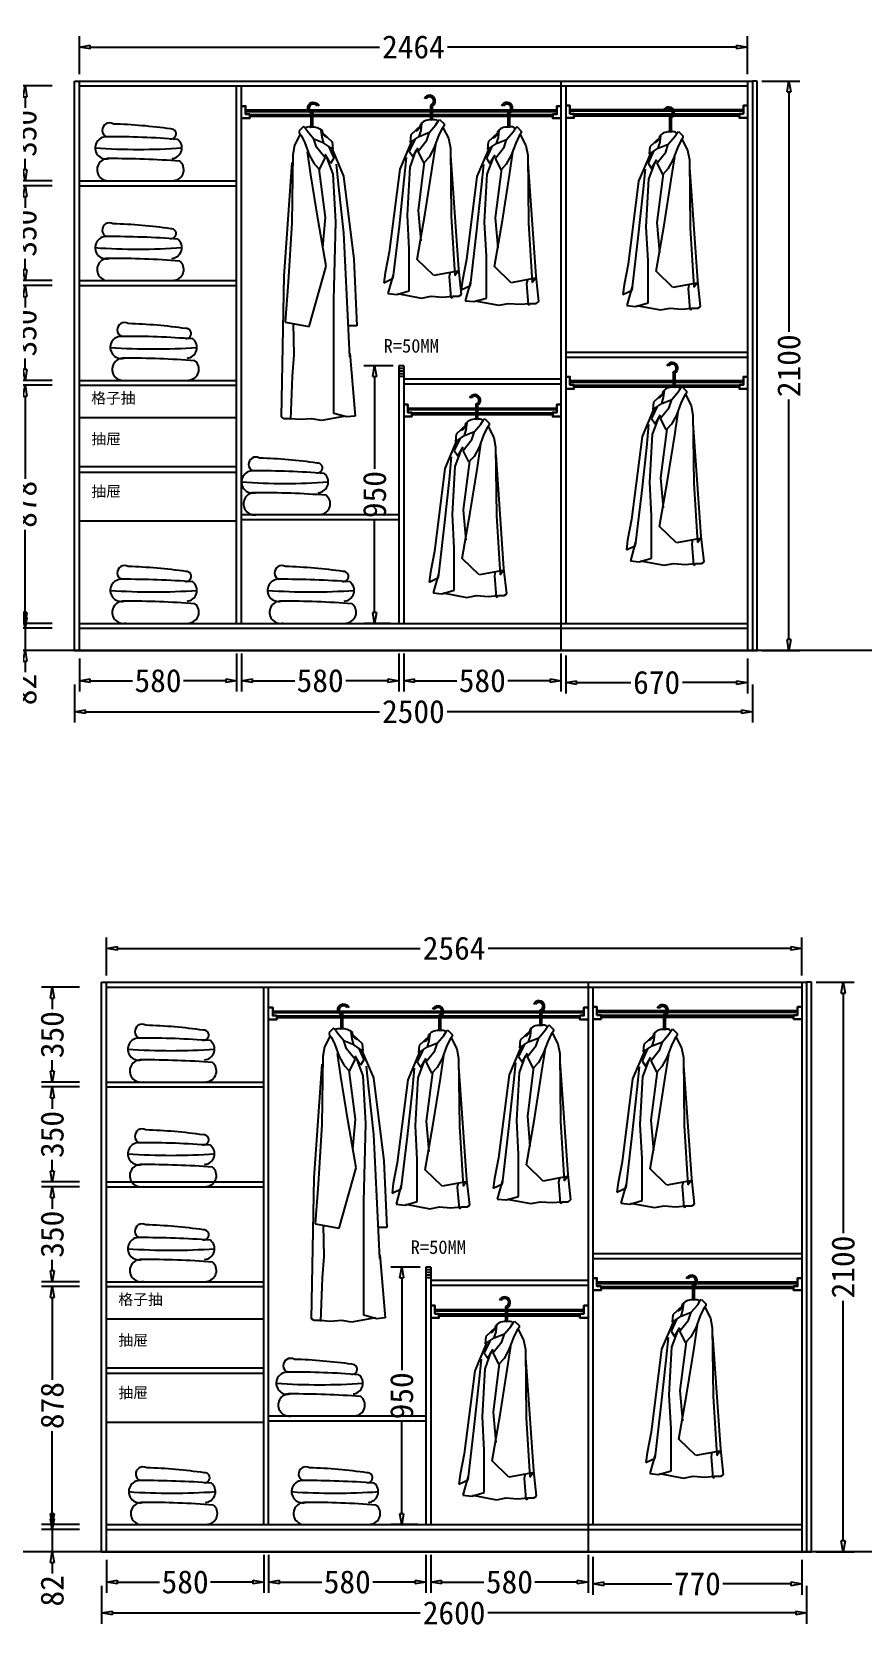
# Model space of a CAD drawing. Header units: millimetres. Extents: x 304407 to 361076, y -1262425 to -1203358.
# Drawn here: x 312263 to 315329, y -1242482 to -1236596 of the extents above; entities that cross this region are included whole.
import ezdxf

# ---------------------------------------------------------------- set-up
doc = ezdxf.new("R2010")
doc.units = ezdxf.units.MM
doc.header["$LTSCALE"] = 20
doc.layers.get('Defpoints').update_dxf_attribs({"color": 250})
for name, color, linetype in [('8', 8, 'Continuous'), ('LAYER10', 11, 'Continuous'), ('LAYER8', 11, 'Continuous'), ('图层3', 4, 'Continuous'), ('墙体', 40, 'Continuous')]:
    doc.layers.add(name, color=color, linetype=linetype)
doc.styles.get("Standard").update_dxf_attribs({"font": 'SimSun.ttf', "height": 85})
doc.styles.add('text', font='SimSun.ttf', dxfattribs={"height": 85})
doc.dimstyles.new('周文晶', dxfattribs={"dimtxt": 70, "dimasz": 40, "dimexe": 40, "dimexo": 30, "dimgap": 10, "dimtad": 0, "dimdec": 0, "dimtxsty": 'Standard', "dimblk": 'CLOSEDBLANK', "dimcen": 200, "dimclrd": 256, "dimclre": 256, "dimadec": 0, "dimazin": 0, "dimtfac": 1, "dimtdec": 0, "dimtmove": 0, "dimatfit": 3, "dimldrblk": 'CLOSEDBLANK', "dimfxl": 100, "dimfxlon": 1, "dimarcsym": 0})

# ---------------------------------------------------------------- blocks, each defined once
blk = doc.blocks.new('_ClosedBlank')
at = {"color": 0, "linetype": 'ByBlock', "lineweight": -2}
for p, q in [((-1, 0.17), (0, 0)), ((-1, 0.17), (-1, -0.17)), ((0, 0), (-1, -0.17))]:
    blk.add_line(p, q, dxfattribs=at)
blk = doc.blocks.new('*D1519')
at = {"lineweight": -2, "transparency": 16777216}
for p, q in [((312438.2, -1238907.1), (312438.2, -1239028.7)), ((313018.2, -1238888.7), (313018.2, -1239028.7)), ((312478.2, -1238988.7), (312634.2, -1238988.7)), ((312978.2, -1238988.7), (312822.3, -1238988.7))]:
    blk.add_line(p, q, dxfattribs=at)
at = {"layer": 'Defpoints', "color": 0, "transparency": 16777216}
for p in [(313018.2, -1238777.1), (312438.2, -1238877.1), (313018.2, -1238988.7)]:
    blk.add_point(p, dxfattribs=at)
at = {"lineweight": -2, "transparency": 16777216, "xscale": 40, "yscale": 40, "zscale": 40, "rotation": 180}
blk.add_blockref('_ClosedBlank', (312438.2, -1238988.7), dxfattribs=at)
at = {"lineweight": -2, "transparency": 16777216, "xscale": 40, "yscale": 40, "zscale": 40}
blk.add_blockref('_ClosedBlank', (313018.2, -1238988.7), dxfattribs=at)
at = {"color": 0, "transparency": 16777216, "insert": (312728.2, -1238988.7), "char_height": 85, "attachment_point": 5}
blk.add_mtext('580', dxfattribs=at)
blk = doc.blocks.new('*D1520')
at = {"lineweight": -2, "transparency": 16777216}
for p, q in [((313634.2, -1238888.7), (313634.2, -1239028.7)), ((314214.2, -1238888.7), (314214.2, -1239028.7)), ((313674.2, -1238988.7), (313830.2, -1238988.7)), ((314174.2, -1238988.7), (314018.3, -1238988.7))]:
    blk.add_line(p, q, dxfattribs=at)
at = {"layer": 'Defpoints', "color": 0, "transparency": 16777216}
for p in [(313634.2, -1238777.1), (314214.2, -1238777.1), (314214.2, -1238988.7)]:
    blk.add_point(p, dxfattribs=at)
at = {"lineweight": -2, "transparency": 16777216, "xscale": 40, "yscale": 40, "zscale": 40, "rotation": 180}
blk.add_blockref('_ClosedBlank', (313634.2, -1238988.7), dxfattribs=at)
at = {"lineweight": -2, "transparency": 16777216, "xscale": 40, "yscale": 40, "zscale": 40}
blk.add_blockref('_ClosedBlank', (314214.2, -1238988.7), dxfattribs=at)
at = {"color": 0, "transparency": 16777216, "insert": (313924.2, -1238988.7), "char_height": 85, "attachment_point": 5}
blk.add_mtext('580', dxfattribs=at)
blk = doc.blocks.new('*D1521')
at = {"lineweight": -2, "transparency": 16777216}
for p, q in [((312438.2, -1236751.7), (312438.2, -1236611.7)), ((314902.2, -1236751.7), (314902.2, -1236611.7)), ((312478.2, -1236651.7), (313544.5, -1236651.7)), ((314862.2, -1236651.7), (313795.9, -1236651.7))]:
    blk.add_line(p, q, dxfattribs=at)
at = {"layer": 'Defpoints', "color": 0, "transparency": 16777216}
for p in [(314902.2, -1236651.7), (312438.2, -1236795.1), (314902.2, -1236795.1)]:
    blk.add_point(p, dxfattribs=at)
at = {"lineweight": -2, "transparency": 16777216, "xscale": 40, "yscale": 40, "zscale": 40, "rotation": 180}
blk.add_blockref('_ClosedBlank', (312438.2, -1236651.7), dxfattribs=at)
at = {"lineweight": -2, "transparency": 16777216, "xscale": 40, "yscale": 40, "zscale": 40}
blk.add_blockref('_ClosedBlank', (314902.2, -1236651.7), dxfattribs=at)
at = {"color": 0, "transparency": 16777216, "insert": (313670.2, -1236651.7), "char_height": 85, "attachment_point": 5}
blk.add_mtext('2464', dxfattribs=at)
blk = doc.blocks.new('*D1522')
at = {"lineweight": -2, "transparency": 16777216}
for p, q in [((312420.2, -1239002.8), (312420.2, -1239142.8)), ((314920.2, -1239002.8), (314920.2, -1239142.8)), ((312460.2, -1239102.8), (313545.5, -1239102.8)), ((314880.2, -1239102.8), (313795, -1239102.8))]:
    blk.add_line(p, q, dxfattribs=at)
at = {"layer": 'Defpoints', "color": 0, "transparency": 16777216}
for p in [(312420.2, -1238877.1), (314920.2, -1238877.1), (314920.2, -1239102.8)]:
    blk.add_point(p, dxfattribs=at)
at = {"lineweight": -2, "transparency": 16777216, "xscale": 40, "yscale": 40, "zscale": 40, "rotation": 180}
blk.add_blockref('_ClosedBlank', (312420.2, -1239102.8), dxfattribs=at)
at = {"lineweight": -2, "transparency": 16777216, "xscale": 40, "yscale": 40, "zscale": 40}
blk.add_blockref('_ClosedBlank', (314920.2, -1239102.8), dxfattribs=at)
at = {"color": 0, "transparency": 16777216, "insert": (313670.2, -1239102.8), "char_height": 85, "attachment_point": 5}
blk.add_mtext('2500', dxfattribs=at)
blk = doc.blocks.new('*D1523')
at = {"lineweight": -2, "transparency": 16777216}
for p, q in [((312238, -1238755.1), (312238, -1238715.1)), ((312338, -1238795.1), (312198, -1238795.1)), ((312238, -1238795.1), (312238, -1238877.1)), ((312338, -1238877.1), (312198, -1238877.1)), ((312238, -1238917.1), (312238, -1238957.1))]:
    blk.add_line(p, q, dxfattribs=at)
at = {"layer": 'Defpoints', "color": 0, "transparency": 16777216}
for p in [(312238, -1238795.1), (312438.2, -1238795.1), (312420.2, -1238877.1)]:
    blk.add_point(p, dxfattribs=at)
at = {"lineweight": -2, "transparency": 16777216, "xscale": 40, "yscale": 40, "zscale": 40}
for p, rotation in [((312238, -1238795.1), 270), ((312238, -1238877.1), 90)]:
    blk.add_blockref('_ClosedBlank', p, dxfattribs=dict(at, rotation=rotation))
at = {"color": 0, "transparency": 16777216, "insert": (312238, -1239021.2), "char_height": 85, "attachment_point": 5, "rotation": 90}
blk.add_mtext('82', dxfattribs=at)
blk = doc.blocks.new('*D1524')
at = {"lineweight": -2, "transparency": 16777216}
for p, q in [((312338, -1237899.1), (312198, -1237899.1)), ((312238, -1237939.1), (312238, -1238243.6)), ((312238, -1238737.1), (312238, -1238432.6)), ((312338, -1238777.1), (312198, -1238777.1))]:
    blk.add_line(p, q, dxfattribs=at)
at = {"layer": 'Defpoints', "color": 0, "transparency": 16777216}
for p in [(312238, -1237899.1), (312438.2, -1237899.1), (312438.2, -1238777.1)]:
    blk.add_point(p, dxfattribs=at)
at = {"lineweight": -2, "transparency": 16777216, "xscale": 40, "yscale": 40, "zscale": 40}
for p, rotation in [((312238, -1237899.1), 90), ((312238, -1238777.1), 270)]:
    blk.add_blockref('_ClosedBlank', p, dxfattribs=dict(at, rotation=rotation))
at = {"color": 0, "transparency": 16777216, "insert": (312238, -1238338.1), "char_height": 85, "attachment_point": 5, "rotation": 90}
blk.add_mtext('878', dxfattribs=at)
blk = doc.blocks.new('*D1525')
at = {"lineweight": -2, "transparency": 16777216}
for p, q in [((312338, -1237531.1), (312198, -1237531.1)), ((312238, -1237571.1), (312238, -1237612.1)), ((312238, -1237841.1), (312238, -1237800.2)), ((312338, -1237881.1), (312198, -1237881.1))]:
    blk.add_line(p, q, dxfattribs=at)
at = {"layer": 'Defpoints', "color": 0, "transparency": 16777216}
for p in [(312238, -1237531.1), (312438.2, -1237531.1), (312438.2, -1237881.1)]:
    blk.add_point(p, dxfattribs=at)
at = {"lineweight": -2, "transparency": 16777216, "xscale": 40, "yscale": 40, "zscale": 40}
for p, rotation in [((312238, -1237531.1), 90), ((312238, -1237881.1), 270)]:
    blk.add_blockref('_ClosedBlank', p, dxfattribs=dict(at, rotation=rotation))
at = {"color": 0, "transparency": 16777216, "insert": (312238, -1237706.1), "char_height": 85, "attachment_point": 5, "rotation": 90}
blk.add_mtext('350', dxfattribs=at)
blk = doc.blocks.new('*D1526')
at = {"lineweight": -2, "transparency": 16777216}
for p, q in [((312338, -1237163.1), (312198, -1237163.1)), ((312238, -1237203.1), (312238, -1237244.1)), ((312238, -1237473.1), (312238, -1237432.2)), ((312338, -1237513.1), (312198, -1237513.1))]:
    blk.add_line(p, q, dxfattribs=at)
at = {"layer": 'Defpoints', "color": 0, "transparency": 16777216}
for p in [(312238, -1237163.1), (312438.2, -1237163.1), (312438.2, -1237513.1)]:
    blk.add_point(p, dxfattribs=at)
at = {"lineweight": -2, "transparency": 16777216, "xscale": 40, "yscale": 40, "zscale": 40}
for p, rotation in [((312238, -1237163.1), 90), ((312238, -1237513.1), 270)]:
    blk.add_blockref('_ClosedBlank', p, dxfattribs=dict(at, rotation=rotation))
at = {"color": 0, "transparency": 16777216, "insert": (312238, -1237338.1), "char_height": 85, "attachment_point": 5, "rotation": 90}
blk.add_mtext('350', dxfattribs=at)
blk = doc.blocks.new('*D1527')
at = {"lineweight": -2, "transparency": 16777216}
for p, q in [((312338, -1236795.1), (312198, -1236795.1)), ((312238, -1236835.1), (312238, -1236876.1)), ((312238, -1237105.1), (312238, -1237064.2)), ((312338, -1237145.1), (312198, -1237145.1))]:
    blk.add_line(p, q, dxfattribs=at)
at = {"layer": 'Defpoints', "color": 0, "transparency": 16777216}
for p in [(312238, -1236795.1), (312438.2, -1236795.1), (312438.2, -1237145.1)]:
    blk.add_point(p, dxfattribs=at)
at = {"lineweight": -2, "transparency": 16777216, "xscale": 40, "yscale": 40, "zscale": 40}
for p, rotation in [((312238, -1236795.1), 90), ((312238, -1237145.1), 270)]:
    blk.add_blockref('_ClosedBlank', p, dxfattribs=dict(at, rotation=rotation))
at = {"color": 0, "transparency": 16777216, "insert": (312238, -1236970.1), "char_height": 85, "attachment_point": 5, "rotation": 90}
blk.add_mtext('350', dxfattribs=at)
blk = doc.blocks.new('*D1528')
at = {"lineweight": -2, "transparency": 16777216}
for p, q in [((314955.1, -1236777.1), (315095.1, -1236777.1)), ((315055.1, -1236817.1), (315055.1, -1237702.4)), ((315055.1, -1238837.1), (315055.1, -1237951.9)), ((314955.1, -1238877.1), (315095.1, -1238877.1))]:
    blk.add_line(p, q, dxfattribs=at)
at = {"layer": 'Defpoints', "color": 0, "transparency": 16777216}
for p in [(314920.2, -1236777.1), (315055.1, -1236777.1), (314920.2, -1238877.1)]:
    blk.add_point(p, dxfattribs=at)
at = {"lineweight": -2, "transparency": 16777216, "xscale": 40, "yscale": 40, "zscale": 40}
for p, rotation in [((315055.1, -1236777.1), 90), ((315055.1, -1238877.1), 270)]:
    blk.add_blockref('_ClosedBlank', p, dxfattribs=dict(at, rotation=rotation))
at = {"color": 0, "transparency": 16777216, "insert": (315055.1, -1237827.1), "char_height": 85, "attachment_point": 5, "rotation": 90}
blk.add_mtext('2100', dxfattribs=at)
blk = doc.blocks.new('*D1529')
at = {"lineweight": -2, "transparency": 16777216}
for p, q in [((314232.2, -1238895.3), (314232.2, -1239035.3)), ((314902.2, -1238907.1), (314902.2, -1239035.3)), ((314272.2, -1238995.3), (314472.5, -1238995.3)), ((314862.2, -1238995.3), (314662, -1238995.3))]:
    blk.add_line(p, q, dxfattribs=at)
at = {"layer": 'Defpoints', "color": 0, "transparency": 16777216}
for p in [(314232.2, -1238777.1), (314902.2, -1238877.1), (314902.2, -1238995.3)]:
    blk.add_point(p, dxfattribs=at)
at = {"lineweight": -2, "transparency": 16777216, "xscale": 40, "yscale": 40, "zscale": 40, "rotation": 180}
blk.add_blockref('_ClosedBlank', (314232.2, -1238995.3), dxfattribs=at)
at = {"lineweight": -2, "transparency": 16777216, "xscale": 40, "yscale": 40, "zscale": 40}
blk.add_blockref('_ClosedBlank', (314902.2, -1238995.3), dxfattribs=at)
at = {"color": 0, "transparency": 16777216, "insert": (314567.2, -1238995.3), "char_height": 85, "attachment_point": 5}
blk.add_mtext('670', dxfattribs=at)
blk = doc.blocks.new('*D1530')
at = {"lineweight": -2, "transparency": 16777216}
for p, q in [((313595.2, -1237827.1), (313487.2, -1237827.1)), ((313527.2, -1237867.1), (313527.2, -1238207.1)), ((313527.2, -1238737.1), (313527.2, -1238397.1)), ((313586.2, -1238777.1), (313487.2, -1238777.1))]:
    blk.add_line(p, q, dxfattribs=at)
at = {"layer": 'Defpoints', "color": 0, "transparency": 16777216}
for p in [(313625.2, -1237827.1), (313527.2, -1238777.1), (313616.2, -1238777.1)]:
    blk.add_point(p, dxfattribs=at)
at = {"lineweight": -2, "transparency": 16777216, "xscale": 40, "yscale": 40, "zscale": 40}
for p, rotation in [((313527.2, -1237827.1), 90), ((313527.2, -1238777.1), 270)]:
    blk.add_blockref('_ClosedBlank', p, dxfattribs=dict(at, rotation=rotation))
at = {"color": 0, "transparency": 16777216, "insert": (313527.2, -1238302.1), "char_height": 85, "attachment_point": 5, "rotation": 90}
blk.add_mtext('950', dxfattribs=at)
blk = doc.blocks.new('*D1531')
at = {"lineweight": -2, "transparency": 16777216}
for p, q in [((313036.2, -1238888.7), (313036.2, -1239028.7)), ((313616.2, -1238888.7), (313616.2, -1239028.7)), ((313076.2, -1238988.7), (313232.2, -1238988.7)), ((313576.2, -1238988.7), (313420.3, -1238988.7))]:
    blk.add_line(p, q, dxfattribs=at)
at = {"layer": 'Defpoints', "color": 0, "transparency": 16777216}
for p in [(313036.2, -1238777.1), (313616.2, -1238777.1), (313036.2, -1238988.7)]:
    blk.add_point(p, dxfattribs=at)
at = {"lineweight": -2, "transparency": 16777216, "xscale": 40, "yscale": 40, "zscale": 40, "rotation": 180}
blk.add_blockref('_ClosedBlank', (313036.2, -1238988.7), dxfattribs=at)
at = {"lineweight": -2, "transparency": 16777216, "xscale": 40, "yscale": 40, "zscale": 40}
blk.add_blockref('_ClosedBlank', (313616.2, -1238988.7), dxfattribs=at)
at = {"color": 0, "transparency": 16777216, "insert": (313326.2, -1238988.7), "char_height": 85, "attachment_point": 5}
blk.add_mtext('580', dxfattribs=at)
blk = doc.blocks.new('*D1558')
at = {"lineweight": -2, "transparency": 16777216}
for p, q in [((312538.2, -1242230.9), (312538.2, -1242352.5)), ((313118.2, -1242212.5), (313118.2, -1242352.5)), ((312578.2, -1242312.5), (312734.2, -1242312.5)), ((313078.2, -1242312.5), (312922.3, -1242312.5))]:
    blk.add_line(p, q, dxfattribs=at)
at = {"layer": 'Defpoints', "color": 0, "transparency": 16777216}
for p in [(313118.2, -1242100.9), (312538.2, -1242200.9), (313118.2, -1242312.5)]:
    blk.add_point(p, dxfattribs=at)
at = {"lineweight": -2, "transparency": 16777216, "xscale": 40, "yscale": 40, "zscale": 40, "rotation": 180}
blk.add_blockref('_ClosedBlank', (312538.2, -1242312.5), dxfattribs=at)
at = {"lineweight": -2, "transparency": 16777216, "xscale": 40, "yscale": 40, "zscale": 40}
blk.add_blockref('_ClosedBlank', (313118.2, -1242312.5), dxfattribs=at)
at = {"color": 0, "transparency": 16777216, "insert": (312828.2, -1242312.5), "char_height": 85, "attachment_point": 5}
blk.add_mtext('580', dxfattribs=at)
blk = doc.blocks.new('*D1559')
at = {"lineweight": -2, "transparency": 16777216}
for p, q in [((313734.2, -1242212.5), (313734.2, -1242352.5)), ((314314.2, -1242212.5), (314314.2, -1242352.5)), ((313774.2, -1242312.5), (313930.2, -1242312.5)), ((314274.2, -1242312.5), (314118.3, -1242312.5))]:
    blk.add_line(p, q, dxfattribs=at)
at = {"layer": 'Defpoints', "color": 0, "transparency": 16777216}
for p in [(313734.2, -1242100.9), (314314.2, -1242100.9), (314314.2, -1242312.5)]:
    blk.add_point(p, dxfattribs=at)
at = {"lineweight": -2, "transparency": 16777216, "xscale": 40, "yscale": 40, "zscale": 40, "rotation": 180}
blk.add_blockref('_ClosedBlank', (313734.2, -1242312.5), dxfattribs=at)
at = {"lineweight": -2, "transparency": 16777216, "xscale": 40, "yscale": 40, "zscale": 40}
blk.add_blockref('_ClosedBlank', (314314.2, -1242312.5), dxfattribs=at)
at = {"color": 0, "transparency": 16777216, "insert": (314024.2, -1242312.5), "char_height": 85, "attachment_point": 5}
blk.add_mtext('580', dxfattribs=at)
blk = doc.blocks.new('*D1560')
at = {"lineweight": -2, "transparency": 16777216}
for p, q in [((312538.2, -1240075.6), (312538.2, -1239935.6)), ((315102.2, -1240075.6), (315102.2, -1239935.6)), ((312578.2, -1239975.6), (313694.5, -1239975.6)), ((315062.2, -1239975.6), (313945.9, -1239975.6))]:
    blk.add_line(p, q, dxfattribs=at)
at = {"layer": 'Defpoints', "color": 0, "transparency": 16777216}
for p in [(315102.2, -1239975.6), (312538.2, -1240118.9), (315102.2, -1240118.9)]:
    blk.add_point(p, dxfattribs=at)
at = {"lineweight": -2, "transparency": 16777216, "xscale": 40, "yscale": 40, "zscale": 40, "rotation": 180}
blk.add_blockref('_ClosedBlank', (312538.2, -1239975.6), dxfattribs=at)
at = {"lineweight": -2, "transparency": 16777216, "xscale": 40, "yscale": 40, "zscale": 40}
blk.add_blockref('_ClosedBlank', (315102.2, -1239975.6), dxfattribs=at)
at = {"color": 0, "transparency": 16777216, "insert": (313820.2, -1239975.6), "char_height": 85, "attachment_point": 5}
blk.add_mtext('2564', dxfattribs=at)
blk = doc.blocks.new('*D1561')
at = {"lineweight": -2, "transparency": 16777216}
for p, q in [((312520.2, -1242326.6), (312520.2, -1242466.6)), ((315120.2, -1242326.6), (315120.2, -1242466.6)), ((312560.2, -1242426.6), (313695.5, -1242426.6)), ((315080.2, -1242426.6), (313945, -1242426.6))]:
    blk.add_line(p, q, dxfattribs=at)
at = {"layer": 'Defpoints', "color": 0, "transparency": 16777216}
for p in [(312520.2, -1242200.9), (315120.2, -1242200.9), (315120.2, -1242426.6)]:
    blk.add_point(p, dxfattribs=at)
at = {"lineweight": -2, "transparency": 16777216, "xscale": 40, "yscale": 40, "zscale": 40, "rotation": 180}
blk.add_blockref('_ClosedBlank', (312520.2, -1242426.6), dxfattribs=at)
at = {"lineweight": -2, "transparency": 16777216, "xscale": 40, "yscale": 40, "zscale": 40}
blk.add_blockref('_ClosedBlank', (315120.2, -1242426.6), dxfattribs=at)
at = {"color": 0, "transparency": 16777216, "insert": (313820.2, -1242426.6), "char_height": 85, "attachment_point": 5}
blk.add_mtext('2600', dxfattribs=at)
blk = doc.blocks.new('*D1562')
at = {"lineweight": -2, "transparency": 16777216}
for p, q in [((312338, -1242078.9), (312338, -1242038.9)), ((312438, -1242118.9), (312298, -1242118.9)), ((312338, -1242118.9), (312338, -1242200.9)), ((312438, -1242200.9), (312298, -1242200.9)), ((312338, -1242240.9), (312338, -1242280.9))]:
    blk.add_line(p, q, dxfattribs=at)
at = {"layer": 'Defpoints', "color": 0, "transparency": 16777216}
for p in [(312338, -1242118.9), (312538.2, -1242118.9), (312520.2, -1242200.9)]:
    blk.add_point(p, dxfattribs=at)
at = {"lineweight": -2, "transparency": 16777216, "xscale": 40, "yscale": 40, "zscale": 40}
for p, rotation in [((312338, -1242118.9), 270), ((312338, -1242200.9), 90)]:
    blk.add_blockref('_ClosedBlank', p, dxfattribs=dict(at, rotation=rotation))
at = {"color": 0, "transparency": 16777216, "insert": (312338, -1242345), "char_height": 85, "attachment_point": 5, "rotation": 90}
blk.add_mtext('82', dxfattribs=at)
blk = doc.blocks.new('*D1563')
at = {"lineweight": -2, "transparency": 16777216}
for p, q in [((312438, -1241222.9), (312298, -1241222.9)), ((312338, -1241262.9), (312338, -1241567.4)), ((312338, -1242060.9), (312338, -1241756.5)), ((312438, -1242100.9), (312298, -1242100.9))]:
    blk.add_line(p, q, dxfattribs=at)
at = {"layer": 'Defpoints', "color": 0, "transparency": 16777216}
for p in [(312338, -1241222.9), (312538.2, -1241222.9), (312538.2, -1242100.9)]:
    blk.add_point(p, dxfattribs=at)
at = {"lineweight": -2, "transparency": 16777216, "xscale": 40, "yscale": 40, "zscale": 40}
for p, rotation in [((312338, -1241222.9), 90), ((312338, -1242100.9), 270)]:
    blk.add_blockref('_ClosedBlank', p, dxfattribs=dict(at, rotation=rotation))
at = {"color": 0, "transparency": 16777216, "insert": (312338, -1241661.9), "char_height": 85, "attachment_point": 5, "rotation": 90}
blk.add_mtext('878', dxfattribs=at)
blk = doc.blocks.new('*D1564')
at = {"lineweight": -2, "transparency": 16777216}
for p, q in [((312438, -1240854.9), (312298, -1240854.9)), ((312338, -1240894.9), (312338, -1240935.9)), ((312338, -1241164.9), (312338, -1241124)), ((312438, -1241204.9), (312298, -1241204.9))]:
    blk.add_line(p, q, dxfattribs=at)
at = {"layer": 'Defpoints', "color": 0, "transparency": 16777216}
for p in [(312338, -1240854.9), (312538.2, -1240854.9), (312538.2, -1241204.9)]:
    blk.add_point(p, dxfattribs=at)
at = {"lineweight": -2, "transparency": 16777216, "xscale": 40, "yscale": 40, "zscale": 40}
for p, rotation in [((312338, -1240854.9), 90), ((312338, -1241204.9), 270)]:
    blk.add_blockref('_ClosedBlank', p, dxfattribs=dict(at, rotation=rotation))
at = {"color": 0, "transparency": 16777216, "insert": (312338, -1241029.9), "char_height": 85, "attachment_point": 5, "rotation": 90}
blk.add_mtext('350', dxfattribs=at)
blk = doc.blocks.new('*D1565')
at = {"lineweight": -2, "transparency": 16777216}
for p, q in [((312438, -1240486.9), (312298, -1240486.9)), ((312338, -1240526.9), (312338, -1240567.9)), ((312338, -1240796.9), (312338, -1240756)), ((312438, -1240836.9), (312298, -1240836.9))]:
    blk.add_line(p, q, dxfattribs=at)
at = {"layer": 'Defpoints', "color": 0, "transparency": 16777216}
for p in [(312338, -1240486.9), (312538.2, -1240486.9), (312538.2, -1240836.9)]:
    blk.add_point(p, dxfattribs=at)
at = {"lineweight": -2, "transparency": 16777216, "xscale": 40, "yscale": 40, "zscale": 40}
for p, rotation in [((312338, -1240486.9), 90), ((312338, -1240836.9), 270)]:
    blk.add_blockref('_ClosedBlank', p, dxfattribs=dict(at, rotation=rotation))
at = {"color": 0, "transparency": 16777216, "insert": (312338, -1240661.9), "char_height": 85, "attachment_point": 5, "rotation": 90}
blk.add_mtext('350', dxfattribs=at)
blk = doc.blocks.new('*D1566')
at = {"lineweight": -2, "transparency": 16777216}
for p, q in [((312438, -1240118.9), (312298, -1240118.9)), ((312338, -1240158.9), (312338, -1240199.9)), ((312338, -1240428.9), (312338, -1240388)), ((312438, -1240468.9), (312298, -1240468.9))]:
    blk.add_line(p, q, dxfattribs=at)
at = {"layer": 'Defpoints', "color": 0, "transparency": 16777216}
for p in [(312338, -1240118.9), (312538.2, -1240118.9), (312538.2, -1240468.9)]:
    blk.add_point(p, dxfattribs=at)
at = {"lineweight": -2, "transparency": 16777216, "xscale": 40, "yscale": 40, "zscale": 40}
for p, rotation in [((312338, -1240118.9), 90), ((312338, -1240468.9), 270)]:
    blk.add_blockref('_ClosedBlank', p, dxfattribs=dict(at, rotation=rotation))
at = {"color": 0, "transparency": 16777216, "insert": (312338, -1240293.9), "char_height": 85, "attachment_point": 5, "rotation": 90}
blk.add_mtext('350', dxfattribs=at)
blk = doc.blocks.new('*D1567')
at = {"lineweight": -2, "transparency": 16777216}
for p, q in [((315155.1, -1240100.9), (315295.1, -1240100.9)), ((315255.1, -1240140.9), (315255.1, -1241026.2)), ((315255.1, -1242160.9), (315255.1, -1241275.7)), ((315155.1, -1242200.9), (315295.1, -1242200.9))]:
    blk.add_line(p, q, dxfattribs=at)
at = {"layer": 'Defpoints', "color": 0, "transparency": 16777216}
for p in [(315120.2, -1240100.9), (315255.1, -1240100.9), (315120.2, -1242200.9)]:
    blk.add_point(p, dxfattribs=at)
at = {"lineweight": -2, "transparency": 16777216, "xscale": 40, "yscale": 40, "zscale": 40}
for p, rotation in [((315255.1, -1240100.9), 90), ((315255.1, -1242200.9), 270)]:
    blk.add_blockref('_ClosedBlank', p, dxfattribs=dict(at, rotation=rotation))
at = {"color": 0, "transparency": 16777216, "insert": (315255.1, -1241150.9), "char_height": 85, "attachment_point": 5, "rotation": 90}
blk.add_mtext('2100', dxfattribs=at)
blk = doc.blocks.new('*D1568')
at = {"lineweight": -2, "transparency": 16777216}
for p, q in [((314332.2, -1242219.2), (314332.2, -1242359.2)), ((315102.2, -1242230.9), (315102.2, -1242359.2)), ((314372.2, -1242319.2), (314623.4, -1242319.2)), ((315062.2, -1242319.2), (314811, -1242319.2))]:
    blk.add_line(p, q, dxfattribs=at)
at = {"layer": 'Defpoints', "color": 0, "transparency": 16777216}
for p in [(314332.2, -1242100.9), (315102.2, -1242200.9), (315102.2, -1242319.2)]:
    blk.add_point(p, dxfattribs=at)
at = {"lineweight": -2, "transparency": 16777216, "xscale": 40, "yscale": 40, "zscale": 40, "rotation": 180}
blk.add_blockref('_ClosedBlank', (314332.2, -1242319.2), dxfattribs=at)
at = {"lineweight": -2, "transparency": 16777216, "xscale": 40, "yscale": 40, "zscale": 40}
blk.add_blockref('_ClosedBlank', (315102.2, -1242319.2), dxfattribs=at)
at = {"color": 0, "transparency": 16777216, "insert": (314717.2, -1242319.2), "char_height": 85, "attachment_point": 5}
blk.add_mtext('770', dxfattribs=at)
blk = doc.blocks.new('*D1569')
at = {"lineweight": -2, "transparency": 16777216}
for p, q in [((313695.2, -1241150.9), (313587.2, -1241150.9)), ((313627.2, -1241190.9), (313627.2, -1241530.9)), ((313627.2, -1242060.9), (313627.2, -1241720.9)), ((313686.2, -1242100.9), (313587.2, -1242100.9))]:
    blk.add_line(p, q, dxfattribs=at)
at = {"layer": 'Defpoints', "color": 0, "transparency": 16777216}
for p in [(313725.2, -1241150.9), (313627.2, -1242100.9), (313716.2, -1242100.9)]:
    blk.add_point(p, dxfattribs=at)
at = {"lineweight": -2, "transparency": 16777216, "xscale": 40, "yscale": 40, "zscale": 40}
for p, rotation in [((313627.2, -1241150.9), 90), ((313627.2, -1242100.9), 270)]:
    blk.add_blockref('_ClosedBlank', p, dxfattribs=dict(at, rotation=rotation))
at = {"color": 0, "transparency": 16777216, "insert": (313627.2, -1241625.9), "char_height": 85, "attachment_point": 5, "rotation": 90}
blk.add_mtext('950', dxfattribs=at)
blk = doc.blocks.new('*D1570')
at = {"lineweight": -2, "transparency": 16777216}
for p, q in [((313136.2, -1242212.5), (313136.2, -1242352.5)), ((313716.2, -1242212.5), (313716.2, -1242352.5)), ((313176.2, -1242312.5), (313332.2, -1242312.5)), ((313676.2, -1242312.5), (313520.3, -1242312.5))]:
    blk.add_line(p, q, dxfattribs=at)
at = {"layer": 'Defpoints', "color": 0, "transparency": 16777216}
for p in [(313136.2, -1242100.9), (313716.2, -1242100.9), (313136.2, -1242312.5)]:
    blk.add_point(p, dxfattribs=at)
at = {"lineweight": -2, "transparency": 16777216, "xscale": 40, "yscale": 40, "zscale": 40, "rotation": 180}
blk.add_blockref('_ClosedBlank', (313136.2, -1242312.5), dxfattribs=at)
at = {"lineweight": -2, "transparency": 16777216, "xscale": 40, "yscale": 40, "zscale": 40}
blk.add_blockref('_ClosedBlank', (313716.2, -1242312.5), dxfattribs=at)
at = {"color": 0, "transparency": 16777216, "insert": (313426.2, -1242312.5), "char_height": 85, "attachment_point": 5}
blk.add_mtext('580', dxfattribs=at)
blk = doc.blocks.new('A$C1C5764E0')
at = {"layer": '8'}
for p, q in [((172.3, 708.4), (172.3, 657.4)), ((178.3, 708.4), (178.3, 657.4)), ((191.5, 639.3), (201.2, 654.6)), ((201.2, 654.6), (205.3, 658.7)), ((205.3, 658.7), (222, 642.1)), ((99.9, 601.9), (97.1, 574.2)), ((97.1, 574.2), (130.4, 596.4)), ((135.3, 635.3), (99.9, 601.9)), ((130.4, 596.4), (137.4, 618.5)), ((130.4, 596.4), (167.9, 611.6)), ((137.4, 618.5), (140.1, 644.9)), ((158.2, 582.5), (167.9, 611.6)), ((167.9, 611.6), (191.5, 639.3)), ((201.2, 597.8), (184.5, 553.4)), ((213.6, 624.1), (201.2, 597.8)), ((222, 635.2), (213.6, 624.1)), ((217.8, 629.6), (238.6, 589.4)), ((222, 642.1), (222, 635.2)), ((238.6, 589.4), (245.5, 553.4)), ((103, 580.9), (58.4, 475.1)), ((113.7, 585.2), (93.2, 541.7)), ((93.2, 541.7), (106.3, 522.1)), ((96.5, 482.8), (119.4, 544.9)), ((106.3, 522.1), (125.9, 554.7)), ((126.3, 542.3), (158.2, 582.5)), ((147.1, 499.3), (126.3, 542.3)), ((184.5, 553.4), (166.5, 520.1)), ((178.3, 479.5), (191.3, 564.6)), ((245.5, 553.4), (248.3, 302.5)), ((58.4, 475.1), (19.5, 168.8)), ((75, 435), (83.4, 518.8)), ((86.6, 306.3), (96.5, 482.8)), ((148.8, 502.4), (125.9, 322.6)), ((166.5, 520.1), (147.1, 499.3)), ((152.1, 312.8), (178.3, 479.5)), ((276.4, 106.8), (247, 525.3)), ((57, 265.8), (75, 435)), ((93.2, 180.9), (86.6, 306.3)), ((122.6, 142.8), (152.1, 312.8)), ((125.9, 322.6), (135.7, 211.4)), ((248.3, 302.5), (262.2, 83.5)), ((34.3, 73.1), (57, 265.8)), ((93.2, 26.2), (93.2, 180.9)), ((19.5, 168.8), (4.8, 92.7)), ((184.8, 82.8), (122.6, 142.8)), ((4.8, 92.7), (0, 56.7)), ((0, 56.7), (34.3, 73.1)), ((34.3, 86.2), (14.7, 16.3)), ((273.1, 99.1), (184.8, 82.8)), ((244.2, 93.8), (240.9, 79.6)), ((240.9, 79.6), (247.4, 1.1)), ((262.2, 83.5), (273.1, 99.1)), ((286.7, 13.1), (276.4, 106.8)), ((14.7, 16.3), (47.4, 13.1)), ((47.4, 13.1), (93.2, 26.2)), ((50.7, 16.3), (139, 0)), ((139, 0), (175, 6.5)), ((175, 6.5), (217.5, 3.3)), ((217.5, 3.3), (253.5, 6.5)), ((247.4, 1.1), (254, 3.3)), ((253.5, 6.5), (276.9, 6.5)), ((276.9, 6.5), (286.7, 13.1))]:
    blk.add_line(p, q, dxfattribs=at)
for centre, radius, start, end in [((168.9, 727.1), 20.9, 296.63379, 159.52854), ((168.9, 727.1), 14.9, 296.63379, 150.61748), ((175.9, 709.9), 3.91, 94.6712, 201.96259), ((168.9, 613.1), 43.9, 77.69929, 138.59655), ((186.2, 639.8), 18, 42.48003, 116.33917), ((110.9, 641.2), 25.1, 286.26362, 2.02477)]:
    blk.add_arc(centre, radius, start, end, dxfattribs=at)
blk = doc.blocks.new('A$C4F477F88')
at = {"layer": 'LAYER10'}
blk.add_blockref('A$C1C5764E0', (0, 0), dxfattribs=at)
blk = doc.blocks.new('A$C5E603B19')
at = {"layer": 'LAYER8'}
blk.add_blockref('A$C4F477F88', (0, 0), dxfattribs=at)
blk = doc.blocks.new('A$C1B0A679D')
at = {"layer": '图层3'}
blk.add_blockref('A$C5E603B19', (0, 0), dxfattribs=at)
blk = doc.blocks.new('A$C52EB379C')
at = {"layer": '8'}
for p, q in [((163.3, 1134.6), (163.3, 1083.5)), ((169.3, 1134.6), (169.3, 1083.5)), ((126.4, 1061.5), (91, 1028.1)), ((128.4, 1044.7), (131.2, 1071)), ((159, 1037.8), (182.5, 1065.5)), ((182.5, 1065.5), (192.3, 1080.7)), ((192.3, 1080.7), (196.4, 1084.9)), ((196.4, 1084.9), (213.1, 1068.3)), ((213.1, 1061.3), (204.7, 1050.2)), ((213.1, 1068.3), (213.1, 1061.3)), ((94.1, 1007.1), (49.5, 901.3)), ((104.8, 1011.4), (84.3, 967.8)), ((91, 1028.1), (88.2, 1000.3)), ((88.2, 1000.3), (121.5, 1022.5)), ((117.4, 968.5), (149.3, 1008.7)), ((121.5, 1022.5), (128.4, 1044.7)), ((121.5, 1022.5), (159, 1037.8)), ((149.3, 1008.7), (159, 1037.8)), ((192.3, 1023.9), (175.6, 979.5)), ((204.7, 1050.2), (192.3, 1023.9)), ((208.9, 1055.8), (229.7, 1015.6)), ((229.7, 1015.6), (236.6, 979.5)), ((66.1, 861.1), (74.5, 944.9)), ((84.3, 967.8), (97.4, 948.2)), ((87.6, 909), (110.5, 971.1)), ((97.4, 948.2), (117, 980.9)), ((138.2, 925.5), (117.4, 968.5)), ((157.6, 946.3), (138.2, 925.5)), ((175.6, 979.5), (157.6, 946.3)), ((169.3, 905.7), (182.4, 990.7)), ((236.6, 979.5), (239.4, 728.7)), ((267.5, 533), (238.1, 951.5)), ((49.5, 901.3), (10.6, 595)), ((77.7, 732.4), (87.6, 909)), ((139.9, 928.6), (117, 748.8)), ((143.2, 738.9), (169.3, 905.7)), ((48.1, 692), (66.1, 861.1)), ((84.3, 444.7), (77.7, 732.4)), ((113.7, 568.9), (143.2, 738.9)), ((117, 748.8), (126.8, 637.6)), ((239.4, 728.7), (253.3, 509.7)), ((25.4, 235.4), (48.1, 692)), ((10.6, 595), (0, 349)), ((175.9, 346.6), (113.7, 568.9)), ((277.8, 13.1), (267.5, 533)), ((253.3, 509.7), (264.2, 362.9)), ((84.3, 26.2), (84.3, 444.7)), ((264.2, 362.9), (175.9, 346.6)), ((235.3, 357.6), (232, 242)), ((0, 349), (31, 349)), ((25.4, 248.5), (5.8, 16.3)), ((232, 242), (238.5, 163.5)), ((238.5, 163.5), (245.1, 3.3)), ((5.8, 16.3), (38.5, 13.1)), ((38.5, 13.1), (84.3, 26.2)), ((41.7, 16.3), (130.1, 0)), ((130.1, 0), (166.1, 6.5)), ((166.1, 6.5), (208.6, 3.3)), ((208.6, 3.3), (244.6, 6.5)), ((244.6, 6.5), (268, 6.5)), ((268, 6.5), (277.8, 13.1))]:
    blk.add_line(p, q, dxfattribs=at)
for centre, radius, start, end in [((160, 1153.2), 20.9, 296.63379, 159.52854), ((160, 1153.2), 14.9, 296.63379, 150.61748), ((167, 1136), 3.91, 94.6712, 201.96259), ((102, 1067.4), 25.1, 286.26362, 2.02477), ((160, 1039.2), 43.9, 77.69929, 138.59655), ((177.3, 1066), 18, 42.48003, 116.33917)]:
    blk.add_arc(centre, radius, start, end, dxfattribs=at)
blk = doc.blocks.new('A$C05785CA5')
at = {"layer": 'LAYER10'}
blk.add_blockref('A$C52EB379C', (0, 0), dxfattribs=at)
blk = doc.blocks.new('A$C100967EE')
at = {"layer": 'LAYER10'}
blk.add_blockref('A$C05785CA5', (0, 0), dxfattribs=at)
blk = doc.blocks.new('A$C65D30603')
at = {"layer": 'LAYER8'}
blk.add_blockref('A$C100967EE', (0, 0), dxfattribs=at)
blk = doc.blocks.new('A$C50CE712E')
at = {"layer": '图层3'}
blk.add_blockref('A$C65D30603', (0, 0), dxfattribs=at)
blk = doc.blocks.new('A$C11F00F61')
at = {"color": 8}
blk.add_line((48.2, 0), (290.3, 1.2), dxfattribs=at)
at = {"layer": '墙体', "color": 8}
for centre, radius, start, end in [((52.6, 186.6), 26.7, 59.80213, 244.0801), ((9.8, -1698.7), 1909.1, 81.89814, 88.31115), ((280.3, 173), 18.4, 260.15505, 94.41573), ((41, 121.6), 41, 86.08337, 284.09881), ((159.2, 2329.1), 2213.2, 265.87556, 274.15905), ((53.8, -3125.6), 3288.1, 85.62439, 90.17553), ((279.7, 121.7), 40, 274.94064, 51.31651), ((48.2, 41), 41, 86.08337, 284.09881), ((61, -3206.2), 3288.1, 85.62439, 90.17553), ((286.9, 41.1), 40, 274.94064, 51.31651)]:
    blk.add_arc(centre, radius, start, end, dxfattribs=at)

msp = doc.modelspace()

# ---------------------------------------------------------------- linework, layer by layer
for p, q in [((312420.2, -1238877.1), (312420.2, -1236777.1)), ((312420.2, -1236777.1), (314920.2, -1236777.1)), ((312438.2, -1238877.1), (312438.2, -1236777.1)), ((314214.2, -1236777.1), (314214.2, -1238877.1)), ((314902.2, -1236777.1), (314902.2, -1238877.1)), ((314920.2, -1236777.1), (314920.2, -1238877.1)), ((314938.2, -1236777.1), (314920.2, -1236777.1)), ((314938.2, -1238877.1), (314938.2, -1236777.1)), ((312438.2, -1236795.1), (314902.2, -1236795.1)), ((313018.2, -1238777.1), (313018.2, -1236795.1)), ((313036.2, -1238777.1), (313036.2, -1236795.1)), ((314232.2, -1236795.1), (314232.2, -1238777.1)), ((312438.2, -1237145.1), (313018.2, -1237145.1)), ((312438.2, -1237163.1), (313018.2, -1237163.1)), ((312438.2, -1237513.1), (313018.2, -1237513.1)), ((312438.2, -1237531.1), (313018.2, -1237531.1)), ((314232.2, -1237777.1), (314902.2, -1237777.1)), ((314232.2, -1237795.1), (314902.2, -1237795.1)), ((313616.2, -1237827.1), (313616.2, -1238777.1)), ((313634.2, -1237827.1), (313616.2, -1237827.1)), ((313634.2, -1237837.1), (313616.2, -1237837.1)), ((313634.2, -1237847.1), (313616.2, -1237847.1)), ((313634.2, -1237827.1), (313634.2, -1238777.1)), ((312438.2, -1237881.1), (313018.2, -1237881.1)), ((312438.2, -1237899.1), (313018.2, -1237899.1)), ((313634.2, -1237857.1), (313616.2, -1237857.1)), ((313634.2, -1237867.1), (313616.2, -1237867.1)), ((314214.2, -1237877.1), (313634.2, -1237877.1)), ((314214.2, -1237895.1), (313634.2, -1237895.1)), ((313018.2, -1238019.1), (312438.2, -1238019.1)), ((312438.2, -1238199.1), (313018.2, -1238199.1)), ((312438.2, -1238219.1), (313018.2, -1238219.1)), ((313616.2, -1238377.1), (313036.2, -1238377.1)), ((312438.2, -1238399.1), (313018.2, -1238399.1)), ((313616.2, -1238395.1), (313036.2, -1238395.1)), ((312438.2, -1238777.1), (314902.2, -1238777.1)), ((312438.2, -1238795.1), (314902.2, -1238795.1)), ((314232.2, -1238777.1), (314802.2, -1238777.1)), ((312420.2, -1238877.1), (314920.2, -1238877.1)), ((314920.2, -1238877.1), (314938.2, -1238877.1)), ((312520.2, -1242200.9), (312520.2, -1240100.9)), ((312520.2, -1240100.9), (315120.2, -1240100.9)), ((312538.2, -1242200.9), (312538.2, -1240100.9)), ((312538.2, -1240118.9), (315102.2, -1240118.9)), ((313118.2, -1242100.9), (313118.2, -1240118.9)), ((313136.2, -1242100.9), (313136.2, -1240118.9)), ((314314.2, -1240100.9), (314314.2, -1242200.9)), ((314332.2, -1240118.9), (314332.2, -1242100.9)), ((315102.2, -1240100.9), (315102.2, -1242200.9)), ((315120.2, -1240100.9), (315120.2, -1242200.9)), ((315138.2, -1240100.9), (315120.2, -1240100.9)), ((315138.2, -1242200.9), (315138.2, -1240100.9)), ((312538.2, -1240468.9), (313118.2, -1240468.9)), ((312538.2, -1240486.9), (313118.2, -1240486.9)), ((312538.2, -1240836.9), (313118.2, -1240836.9)), ((312538.2, -1240854.9), (313118.2, -1240854.9)), ((314332.2, -1241100.9), (315102.2, -1241100.9)), ((314332.2, -1241118.9), (315102.2, -1241118.9)), ((312538.2, -1241204.9), (313118.2, -1241204.9)), ((313716.2, -1241150.9), (313716.2, -1242100.9)), ((313734.2, -1241150.9), (313716.2, -1241150.9)), ((313734.2, -1241160.9), (313716.2, -1241160.9)), ((313734.2, -1241170.9), (313716.2, -1241170.9)), ((313734.2, -1241180.9), (313716.2, -1241180.9)), ((313734.2, -1241190.9), (313716.2, -1241190.9)), ((313734.2, -1241150.9), (313734.2, -1242100.9)), ((314314.2, -1241200.9), (313734.2, -1241200.9)), ((312538.2, -1241222.9), (313118.2, -1241222.9)), ((314314.2, -1241218.9), (313734.2, -1241218.9)), ((313118.2, -1241342.9), (312538.2, -1241342.9)), ((312538.2, -1241522.9), (313118.2, -1241522.9)), ((312538.2, -1241542.9), (313118.2, -1241542.9)), ((312538.2, -1241722.9), (313118.2, -1241722.9)), ((313716.2, -1241700.9), (313136.2, -1241700.9)), ((313716.2, -1241718.9), (313136.2, -1241718.9)), ((312538.2, -1242100.9), (315102.2, -1242100.9)), ((312538.2, -1242118.9), (315102.2, -1242118.9)), ((314332.2, -1242100.9), (315002.2, -1242100.9)), ((312520.2, -1242200.9), (315120.2, -1242200.9)), ((315120.2, -1242200.9), (315138.2, -1242200.9))]:
    msp.add_line(p, q)
at = {"color": 8}
for p, q in [((361075.9, -1238877.1), (304407.4, -1238877.1)), ((361075.9, -1238877.1), (304407.4, -1238877.1)), ((361075.9, -1242200.9), (304407.4, -1242200.9)), ((361075.9, -1242200.9), (304407.4, -1242200.9))]:
    msp.add_line(p, q, dxfattribs=at)
at = {"lineweight": 30}
for points in [[(313036.2, -1236869.4), (313051.2, -1236869.4), (313051.2, -1236899.4), (313066.2, -1236899.4), (313066.2, -1236914.4), (313036.2, -1236914.4)], [(314199.2, -1236884.4), (313051.2, -1236884.4)], [(314199.2, -1236889), (313051.2, -1236889)], [(314184.2, -1236901.5), (313066.2, -1236901.5)], [(314184.2, -1236906.9), (313066.2, -1236906.9)], [(314214.2, -1236869.4), (314199.2, -1236869.4), (314199.2, -1236899.4), (314184.2, -1236899.4), (314184.2, -1236914.4), (314214.2, -1236914.4)], [(314232.2, -1236867.8), (314247.2, -1236867.8), (314247.2, -1236897.8), (314262.2, -1236897.8), (314262.2, -1236912.8), (314232.2, -1236912.8)], [(314887.2, -1236882.8), (314247.2, -1236882.8)], [(314887.2, -1236887.3), (314247.2, -1236887.3)], [(314872.2, -1236899.8), (314262.2, -1236899.8)], [(314872.2, -1236905.3), (314262.2, -1236905.3)], [(314902.2, -1236867.8), (314887.2, -1236867.8), (314887.2, -1236897.8), (314872.2, -1236897.8), (314872.2, -1236912.8), (314902.2, -1236912.8)], [(314232.2, -1237867.8), (314247.2, -1237867.8), (314247.2, -1237897.8), (314262.2, -1237897.8), (314262.2, -1237912.8), (314232.2, -1237912.8)], [(314887.2, -1237882.8), (314247.2, -1237882.8)], [(314887.2, -1237887.3), (314247.2, -1237887.3)], [(314872.2, -1237899.8), (314262.2, -1237899.8)], [(314872.2, -1237905.3), (314262.2, -1237905.3)], [(314902.2, -1237867.8), (314887.2, -1237867.8), (314887.2, -1237897.8), (314872.2, -1237897.8), (314872.2, -1237912.8), (314902.2, -1237912.8)], [(313634.2, -1237969.4), (313649.2, -1237969.4), (313649.2, -1237999.4), (313664.2, -1237999.4), (313664.2, -1238014.4), (313634.2, -1238014.4)], [(314214.2, -1237969.4), (314199.2, -1237969.4), (314199.2, -1237999.4), (314184.2, -1237999.4), (314184.2, -1238014.4), (314214.2, -1238014.4)], [(314199.2, -1237984.4), (313649.2, -1237984.4)], [(314199.2, -1237989), (313649.2, -1237989)], [(314184.2, -1238001.5), (313664.2, -1238001.5)], [(314184.2, -1238006.9), (313664.2, -1238006.9)], [(313136.2, -1240193.3), (313151.2, -1240193.3), (313151.2, -1240223.3), (313166.2, -1240223.3), (313166.2, -1240238.3), (313136.2, -1240238.3)], [(314299.2, -1240208.3), (313151.2, -1240208.3)], [(314314.2, -1240193.3), (314299.2, -1240193.3), (314299.2, -1240223.3), (314284.2, -1240223.3), (314284.2, -1240238.3), (314314.2, -1240238.3)], [(314332.2, -1240191.6), (314347.2, -1240191.6), (314347.2, -1240221.6), (314362.2, -1240221.6), (314362.2, -1240236.6), (314332.2, -1240236.6)], [(315087.2, -1240206.6), (314347.2, -1240206.6)], [(315102.2, -1240191.6), (315087.2, -1240191.6), (315087.2, -1240221.6), (315072.2, -1240221.6), (315072.2, -1240236.6), (315102.2, -1240236.6)], [(314299.2, -1240212.8), (313151.2, -1240212.8)], [(314284.2, -1240225.3), (313166.2, -1240225.3)], [(314284.2, -1240230.8), (313166.2, -1240230.8)], [(315087.2, -1240211.2), (314347.2, -1240211.2)], [(315072.2, -1240223.6), (314362.2, -1240223.6)], [(315072.2, -1240229.1), (314362.2, -1240229.1)], [(314332.2, -1241191.6), (314347.2, -1241191.6), (314347.2, -1241221.6), (314362.2, -1241221.6), (314362.2, -1241236.6), (314332.2, -1241236.6)], [(315087.2, -1241206.6), (314347.2, -1241206.6)], [(315102.2, -1241191.6), (315087.2, -1241191.6), (315087.2, -1241221.6), (315072.2, -1241221.6), (315072.2, -1241236.6), (315102.2, -1241236.6)], [(315087.2, -1241211.2), (314347.2, -1241211.2)], [(315072.2, -1241223.6), (314362.2, -1241223.6)], [(315072.2, -1241229.1), (314362.2, -1241229.1)], [(313734.2, -1241293.3), (313749.2, -1241293.3), (313749.2, -1241323.3), (313764.2, -1241323.3), (313764.2, -1241338.3), (313734.2, -1241338.3)], [(314299.2, -1241308.3), (313749.2, -1241308.3)], [(314299.2, -1241312.8), (313749.2, -1241312.8)], [(314284.2, -1241325.3), (313764.2, -1241325.3)], [(314314.2, -1241293.3), (314299.2, -1241293.3), (314299.2, -1241323.3), (314284.2, -1241323.3), (314284.2, -1241338.3), (314314.2, -1241338.3)], [(314284.2, -1241330.8), (313764.2, -1241330.8)]]:
    msp.add_lwpolyline(points, dxfattribs=at)

# ---------------------------------------------------------------- block references
for name, p in [('A$C1B0A679D', (313561.2, -1237577.5)), ('A$C1B0A679D', (313846.1, -1237603.7)), ('A$C1B0A679D', (314442.4, -1237621.3)), ('A$C11F00F61', (312496.3, -1237145.1)), ('A$C11F00F61', (312496.3, -1237513.1)), ('A$C11F00F61', (312552, -1237881.1)), ('A$C1B0A679D', (314455.5, -1238563)), ('A$C1B0A679D', (313727.8, -1238681.3)), ('A$C11F00F61', (313036.2, -1238377.1)), ('A$C11F00F61', (312552, -1238777.1)), ('A$C11F00F61', (313132, -1238777.1)), ('A$C1B0A679D', (313591.2, -1240935.7)), ('A$C1B0A679D', (313964.4, -1240916.7)), ('A$C1B0A679D', (314420.3, -1240931.7)), ('A$C11F00F61', (312616.8, -1240468.9)), ('A$C11F00F61', (312616.8, -1240854.9)), ('A$C11F00F61', (312616.8, -1241204.9)), ('A$C1B0A679D', (314527, -1241929)), ('A$C1B0A679D', (313837.8, -1242008.9)), ('A$C11F00F61', (313164.3, -1241700.9)), ('A$C11F00F61', (312620.3, -1242100.9)), ('A$C11F00F61', (313220.8, -1242100.9))]:
    msp.add_blockref(name, p)
at = {"xscale": -1}
for p in [(313461.5, -1238029.1), (313572.1, -1241354.5)]:
    msp.add_blockref('A$C50CE712E', p, dxfattribs=at)

# ---------------------------------------------------------------- texts
at = {"attachment_point": 1, "style": 'text'}
for s, insert, char_height, width in [('R=50MM', (313560, -1237728.6), 50, 419.038), ('格子抽', (312481.8, -1237926.2), 40, 305.609), ('抽屉', (312482.5, -1238076.8), 40, 305.609), ('抽屉', (312482.5, -1238270.1), 40, 305.609), ('R=50MM', (313660, -1241052.4), 50, 424.038), ('格子抽', (312581.8, -1241250.1), 40, 305.609), ('抽屉', (312582.5, -1241400.6), 40, 305.609), ('抽屉', (312582.5, -1241594), 40, 305.609)]:
    msp.add_mtext(s, dxfattribs=dict(at, insert=insert, char_height=char_height, width=width))

# ---------------------------------------------------------------- dimensions: what is measured, and where the dimension line sits
for base, p1, p2, picture, middle in [((314902.2, -1236651.7), (312438.2, -1236795.1), (314902.2, -1236795.1), '*D1521', (313670.2, -1236651.7)), ((313018.2, -1238988.7), (312438.2, -1238877.1), (313018.2, -1238777.1), '*D1519', (312728.2, -1238988.7)), ((313036.2, -1238988.7), (313616.2, -1238777.1), (313036.2, -1238777.1), '*D1531', (313326.2, -1238988.7)), ((314214.2, -1238988.7), (313634.2, -1238777.1), (314214.2, -1238777.1), '*D1520', (313924.2, -1238988.7)), ((314902.2, -1238995.3), (314232.2, -1238777.1), (314902.2, -1238877.1), '*D1529', (314567.2, -1238995.3)), ((314920.2, -1239102.8), (312420.2, -1238877.1), (314920.2, -1238877.1), '*D1522', (313670.2, -1239102.8)), ((315102.2, -1239975.6), (312538.2, -1240118.9), (315102.2, -1240118.9), '*D1560', (313820.2, -1239975.6)), ((313118.2, -1242312.5), (312538.2, -1242200.9), (313118.2, -1242100.9), '*D1558', (312828.2, -1242312.5)), ((313136.2, -1242312.5), (313716.2, -1242100.9), (313136.2, -1242100.9), '*D1570', (313426.2, -1242312.5)), ((314314.2, -1242312.5), (313734.2, -1242100.9), (314314.2, -1242100.9), '*D1559', (314024.2, -1242312.5)), ((315102.2, -1242319.2), (314332.2, -1242100.9), (315102.2, -1242200.9), '*D1568', (314717.2, -1242319.2)), ((315120.2, -1242426.6), (312520.2, -1242200.9), (315120.2, -1242200.9), '*D1561', (313820.2, -1242426.6))]:
    dim = msp.add_linear_dim(base=base, p1=p1, p2=p2, dimstyle='周文晶')
    dim.commit()
    dim.dimension.update_dxf_attribs({"geometry": picture, "text_midpoint": middle})
for base, p1, p2, angle, picture, middle in [((315055.1, -1236777.1), (314920.2, -1238877.1), (314920.2, -1236777.1), 90, '*D1528', (315055.1, -1237827.1)), ((312238, -1236795.1), (312438.2, -1237145.1), (312438.2, -1236795.1), 270, '*D1527', (312238, -1236970.1)), ((312238, -1237163.1), (312438.2, -1237513.1), (312438.2, -1237163.1), 270, '*D1526', (312238, -1237338.1)), ((312238, -1237531.1), (312438.2, -1237881.1), (312438.2, -1237531.1), 270, '*D1525', (312238, -1237706.1)), ((313527.2, -1238777.1), (313625.2, -1237827.1), (313616.2, -1238777.1), 90, '*D1530', (313527.2, -1238302.1)), ((312238, -1237899.1), (312438.2, -1238777.1), (312438.2, -1237899.1), 270, '*D1524', (312238, -1238338.1)), ((312338, -1240118.9), (312538.2, -1240468.9), (312538.2, -1240118.9), 270, '*D1566', (312338, -1240293.9)), ((315255.1, -1240100.9), (315120.2, -1242200.9), (315120.2, -1240100.9), 90, '*D1567', (315255.1, -1241150.9)), ((312338, -1240486.9), (312538.2, -1240836.9), (312538.2, -1240486.9), 270, '*D1565', (312338, -1240661.9)), ((312338, -1240854.9), (312538.2, -1241204.9), (312538.2, -1240854.9), 270, '*D1564', (312338, -1241029.9)), ((313627.2, -1242100.9), (313725.2, -1241150.9), (313716.2, -1242100.9), 90, '*D1569', (313627.2, -1241625.9)), ((312338, -1241222.9), (312538.2, -1242100.9), (312538.2, -1241222.9), 270, '*D1563', (312338, -1241661.9))]:
    dim = msp.add_linear_dim(base=base, p1=p1, p2=p2, angle=angle, dimstyle='周文晶')
    dim.commit()
    dim.dimension.update_dxf_attribs({"geometry": picture, "text_midpoint": middle})
for base, p1, p2, picture, middle in [((312238, -1238795.1), (312420.2, -1238877.1), (312438.2, -1238795.1), '*D1523', (312238, -1239021.2)), ((312338, -1242118.9), (312520.2, -1242200.9), (312538.2, -1242118.9), '*D1562', (312338, -1242345))]:
    dim = msp.add_linear_dim(base=base, p1=p1, p2=p2, angle=270, dimstyle='周文晶')
    dim.commit()
    dim.dimension.update_dxf_attribs({"geometry": picture, "text_midpoint": middle, "dimtype": 128})

doc.saveas('drawing.dxf')
